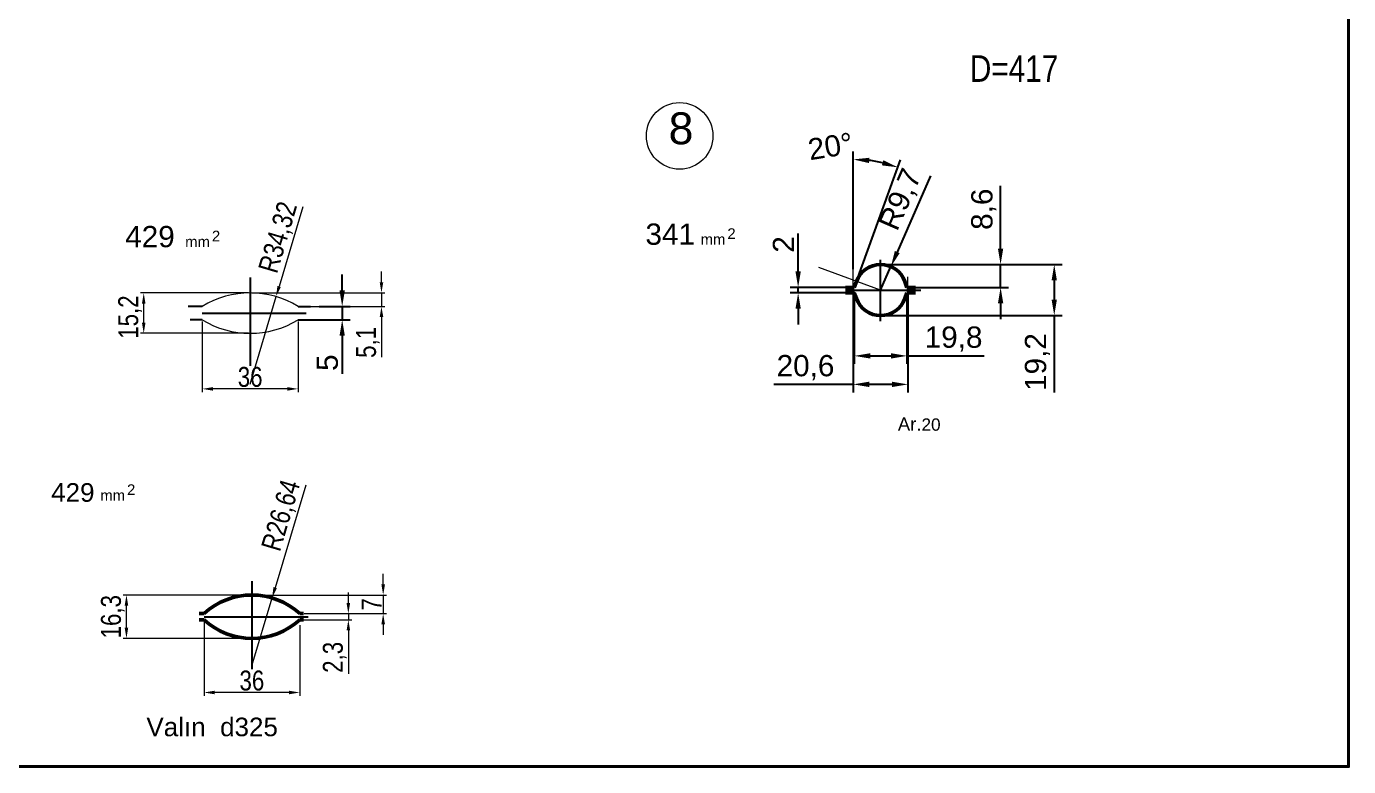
# Model space of a CAD drawing. Header units: millimetres. Extents: x -954 to 34898, y -2134 to 12006.
# Drawn here: x 8919.6 to 9416.9, y 5902.3 to 6180.6 of the extents above; entities that cross this region are included whole.
import ezdxf

# ---------------------------------------------------------------- set-up
doc = ezdxf.new("R2010")
doc.units = ezdxf.units.MM
doc.header["$LTSCALE"] = 3
for name, color, linetype, lineweight in [('Quota', 3, 'Continuous', 40), ('контурная', 7, 'Continuous', 50), ('размерные', 7, 'Continuous', 25), ('тонкая', 7, 'Continuous', 20), ('тонкий', 7, 'Continuous', 20)]:
    doc.layers.add(name, color=color, linetype=linetype, lineweight=lineweight)
doc.layers.add('осевая', color=4, linetype='Continuous')
doc.styles.add('s1v4', font='arial.ttf', dxfattribs={"height": 4})
doc.styles.add('s2v4', font='arial.ttf', dxfattribs={"height": 8})
doc.styles.add('s3v2.5', font='arial.ttf', dxfattribs={"width": 0.8, "height": 7.5})
doc.styles.add('s3v4', font='arial.ttf', dxfattribs={"width": 0.8, "height": 12})
doc.styles.get("Standard").update_dxf_attribs({"font": 'arial.ttf'})
doc.dimstyles.new('s2v4', dxfattribs={"dimtxt": 8, "dimasz": 6, "dimexe": 3, "dimexo": 0, "dimgap": 1.5, "dimtad": 1, "dimtxsty": 'Standard', "dimcen": 2.5, "dimadec": 0, "dimazin": 0, "dimtfac": 1, "dimtmove": 0, "dimatfit": 3, "dimfxl": 1, "dimarcsym": 0})
doc.dimstyles.new('s2v4$0', dxfattribs={"dimtxt": 8, "dimasz": 6, "dimexe": 3, "dimexo": 0, "dimgap": 1.5, "dimtad": 1, "dimtxsty": 'Standard', "dimcen": 2.5, "dimadec": 0, "dimazin": 0, "dimtfac": 1, "dimtmove": 0, "dimatfit": 3, "dimfxl": 1, "dimarcsym": 0})
doc.dimstyles.new('s3v2.5', dxfattribs={"dimtxt": 7.5, "dimasz": 4, "dimexe": 1.25, "dimexo": 0.625, "dimtad": 1, "dimtxsty": 's3v2.5', "dimcen": 1.5, "dimclrd": 6, "dimclre": 256, "dimclrt": 1, "dimadec": 0, "dimazin": 0, "dimtfac": 1, "dimtmove": 0, "dimatfit": 3, "dimfxl": 1, "dimlwd": -1, "dimlwe": -1, "dimarcsym": 0})

# ---------------------------------------------------------------- blocks, each defined once
blk = doc.blocks.new('*D911')
at = {"layer": 'Defpoints', "color": 0, "transparency": 16777216}
for p in [(9247.5, 6091.06), (9253.06, 6082.46), (9286.01, 6082.46)]:
    blk.add_point(p, dxfattribs=at)
at = {"layer": 'тонкий', "color": 0, "lineweight": -2, "transparency": 16777216}
for p, q in [((9286.01, 6097.06), (9286.01, 6120.63)), ((9247.5, 6091.06), (9289.01, 6091.06)), ((9286.01, 6082.46), (9286.01, 6091.06)), ((9253.06, 6082.46), (9289.01, 6082.46)), ((9286.01, 6076.46), (9286.01, 6070.46))]:
    blk.add_line(p, q, dxfattribs=at)
at = {"layer": 'тонкий', "color": 0, "transparency": 16777216}
for points in [[(9285.01, 6097.06), (9287.01, 6097.06), (9286.01, 6091.06)], [(9285.01, 6076.46), (9287.01, 6076.46), (9286.01, 6082.46)]]:
    blk.add_solid(points, dxfattribs=at)
at = {"layer": 'тонкий', "color": 0, "transparency": 16777216, "insert": (9279.7, 6111.85), "char_height": 8, "attachment_point": 5, "rotation": 90}
blk.add_mtext('8,6', dxfattribs=at)
blk = doc.blocks.new('*D912')
at = {"layer": 'Defpoints', "color": 0, "transparency": 16777216}
for p in [(9240.87, 6091.06), (9240.87, 6071.86), (9306.19, 6071.86)]:
    blk.add_point(p, dxfattribs=at)
at = {"layer": 'тонкий', "color": 0, "lineweight": -2, "transparency": 16777216}
for p, q in [((9240.87, 6091.06), (9309.19, 6091.06)), ((9306.19, 6085.06), (9306.19, 6077.86)), ((9240.87, 6071.86), (9309.19, 6071.86)), ((9306.19, 6071.86), (9306.19, 6042.92))]:
    blk.add_line(p, q, dxfattribs=at)
at = {"layer": 'тонкий', "color": 0, "transparency": 16777216}
for points in [[(9305.19, 6085.06), (9307.19, 6085.06), (9306.19, 6091.06)], [(9305.19, 6077.86), (9307.19, 6077.86), (9306.19, 6071.86)]]:
    blk.add_solid(points, dxfattribs=at)
at = {"layer": 'тонкий', "color": 0, "transparency": 16777216, "insert": (9299.89, 6054.39), "char_height": 8, "attachment_point": 5, "rotation": 90}
blk.add_mtext('19,2', dxfattribs=at)
blk = doc.blocks.new('*D914')
at = {"layer": 'Defpoints', "color": 0, "transparency": 16777216}
for p in [(9227.72, 6082.46), (9209.86, 6080.46), (9228.69, 6080.46)]:
    blk.add_point(p, dxfattribs=at)
at = {"layer": 'тонкий', "color": 0, "lineweight": -2, "transparency": 16777216}
for p, q in [((9209.86, 6088.46), (9209.86, 6102.76)), ((9227.72, 6082.46), (9206.86, 6082.46)), ((9209.86, 6080.46), (9209.86, 6082.46)), ((9228.69, 6080.46), (9206.86, 6080.46)), ((9209.86, 6074.46), (9209.86, 6068.46))]:
    blk.add_line(p, q, dxfattribs=at)
at = {"layer": 'тонкий', "color": 0, "transparency": 16777216}
for points in [[(9208.86, 6088.46), (9210.86, 6088.46), (9209.86, 6082.46)], [(9208.86, 6074.46), (9210.86, 6074.46), (9209.86, 6080.46)]]:
    blk.add_solid(points, dxfattribs=at)
at = {"layer": 'тонкий', "color": 0, "transparency": 16777216, "insert": (9204.34, 6098.61), "char_height": 8, "attachment_point": 5, "rotation": 90}
blk.add_mtext('2', dxfattribs=at)
blk = doc.blocks.new('*D915')
at = {"layer": 'Defpoints', "color": 0, "transparency": 16777216}
for p in [(9244.74, 6090.26), (9240.87, 6081.36)]:
    blk.add_point(p, dxfattribs=at)
at = {"layer": 'тонкий', "color": 0, "lineweight": -2, "transparency": 16777216}
for p, q in [((9259.58, 6124.39), (9247.13, 6095.76)), ((9240.87, 6081.36), (9244.74, 6090.26))]:
    blk.add_line(p, q, dxfattribs=at)
at = {"layer": 'тонкий', "color": 0, "transparency": 16777216}
blk.add_solid([(9246.22, 6096.16), (9248.05, 6095.36), (9244.74, 6090.26)], dxfattribs=at)
at = {"layer": 'тонкий', "color": 0, "transparency": 16777216, "insert": (9248.77, 6115.34), "char_height": 8, "attachment_point": 5, "rotation": 66.4971}
blk.add_mtext('R9,7', dxfattribs=at)
blk = doc.blocks.new('*D913')
at = {"layer": 'Defpoints', "color": 0, "transparency": 16777216}
for p in [(9230.59, 6081.46), (9251.16, 6081.46), (9230.59, 6046)]:
    blk.add_point(p, dxfattribs=at)
at = {"layer": 'тонкий', "color": 0, "lineweight": -2, "transparency": 16777216}
for p, q in [((9230.59, 6081.46), (9230.59, 6043)), ((9251.16, 6081.46), (9251.16, 6043)), ((9230.59, 6046), (9200.68, 6046)), ((9245.16, 6046), (9236.59, 6046))]:
    blk.add_line(p, q, dxfattribs=at)
at = {"layer": 'тонкий', "color": 0, "transparency": 16777216}
for points in [[(9236.59, 6047), (9236.59, 6045), (9230.59, 6046)], [(9245.16, 6047), (9245.16, 6045), (9251.16, 6046)]]:
    blk.add_solid(points, dxfattribs=at)
at = {"layer": 'тонкий', "color": 0, "transparency": 16777216, "insert": (9212.63, 6052.3), "char_height": 8, "attachment_point": 5}
blk.add_mtext('20,6', dxfattribs=at)
blk = doc.blocks.new('*D916')
at = {"layer": 'Defpoints', "color": 0, "transparency": 16777216}
for p in [(9241.91, 6129.25), (9230.59, 6089.33), (9230.95, 6082.46), (9231.76, 6084.68), (9230.59, 6081.46)]:
    blk.add_point(p, dxfattribs=at)
at = {"layer": 'тонкий', "color": 0, "lineweight": -2, "transparency": 16777216}
for p, q in [((9230.59, 6089.33), (9230.59, 6133.57)), ((9231.76, 6084.68), (9248.41, 6130.43))]:
    blk.add_line(p, q, dxfattribs=at)
blk.add_arc((9230.59, 6081.46), 49.11, 77.0051, 82.9949, dxfattribs=at)
at = {"layer": 'тонкий', "color": 0, "transparency": 16777216}
for points in [[(9236.51, 6129.2), (9236.64, 6131.2), (9230.59, 6130.57)], [(9241.91, 6130.27), (9241.34, 6128.35), (9247.38, 6127.61)]]:
    blk.add_solid(points, dxfattribs=at)
at = {"layer": 'тонкий', "color": 0, "transparency": 16777216, "insert": (9222, 6135.48), "char_height": 8, "attachment_point": 5, "rotation": 9.0329}
blk.add_mtext('20°', dxfattribs=at)
blk = doc.blocks.new('*D1316')
at = {"layer": 'Defpoints', "color": 0, "transparency": 16777216}
for p in [(9004.39, 5966.79), (9027.98, 5959.79), (9053.78, 5959.79)]:
    blk.add_point(p, dxfattribs=at)
at = {"layer": 'тонкая', "color": 6, "transparency": 16777216}
for p, q in [((9053.78, 5970.79), (9053.78, 5974.79)), ((9053.78, 5966.79), (9053.78, 5959.79)), ((9053.78, 5955.79), (9053.78, 5951.79))]:
    blk.add_line(p, q, dxfattribs=at)
at = {"layer": 'тонкая', "transparency": 16777216}
for p, q in [((9005.01, 5966.79), (9055.03, 5966.79)), ((9028.6, 5959.79), (9055.03, 5959.79))]:
    blk.add_line(p, q, dxfattribs=at)
at = {"layer": 'тонкая', "color": 6, "transparency": 16777216}
for points in [[(9053.11, 5970.79), (9054.45, 5970.79), (9053.78, 5966.79)], [(9053.11, 5955.79), (9054.45, 5955.79), (9053.78, 5959.79)]]:
    blk.add_solid(points, dxfattribs=at)
at = {"layer": 'тонкая', "color": 1, "transparency": 16777216, "insert": (9049.4, 5963.29), "char_height": 7.5, "attachment_point": 5, "rotation": 90, "style": 's3v2.5'}
blk.add_mtext('7', dxfattribs=at)
blk = doc.blocks.new('*D1317')
at = {"layer": 'Defpoints', "color": 0, "transparency": 16777216}
for p in [(8957.21, 5966.79), (9004.39, 5966.79), (9004.39, 5950.49)]:
    blk.add_point(p, dxfattribs=at)
at = {"layer": 'тонкая', "transparency": 16777216}
for p, q in [((9003.76, 5966.79), (8955.96, 5966.79)), ((9003.76, 5950.49), (8955.96, 5950.49))]:
    blk.add_line(p, q, dxfattribs=at)
at = {"layer": 'тонкая', "color": 6, "transparency": 16777216}
blk.add_line((8957.21, 5954.49), (8957.21, 5962.79), dxfattribs=at)
for points in [[(8956.54, 5962.79), (8957.87, 5962.79), (8957.21, 5966.79)], [(8956.54, 5954.49), (8957.87, 5954.49), (8957.21, 5950.49)]]:
    blk.add_solid(points, dxfattribs=at)
at = {"layer": 'тонкая', "color": 1, "transparency": 16777216, "insert": (8952.07, 5958.64), "char_height": 7.5, "attachment_point": 5, "rotation": 90, "style": 's3v2.5'}
blk.add_mtext('16,3', dxfattribs=at)
blk = doc.blocks.new('*D1318')
at = {"layer": 'Defpoints', "color": 0, "transparency": 16777216}
for p in [(8986.39, 5957.39), (9022.39, 5956.14), (8986.39, 5930.14)]:
    blk.add_point(p, dxfattribs=at)
at = {"layer": 'тонкая', "transparency": 16777216}
for p, q in [((8986.39, 5956.77), (8986.39, 5928.89)), ((9022.39, 5955.52), (9022.39, 5928.89))]:
    blk.add_line(p, q, dxfattribs=at)
at = {"layer": 'тонкая', "color": 6, "transparency": 16777216}
blk.add_line((9018.39, 5930.14), (8990.39, 5930.14), dxfattribs=at)
for points in [[(8990.39, 5930.81), (8990.39, 5929.48), (8986.39, 5930.14)], [(9018.39, 5930.81), (9018.39, 5929.48), (9022.39, 5930.14)]]:
    blk.add_solid(points, dxfattribs=at)
at = {"layer": 'тонкая', "color": 1, "transparency": 16777216, "insert": (9004.39, 5934.6), "char_height": 7.5, "attachment_point": 5, "style": 's3v2.5'}
blk.add_mtext('36', dxfattribs=at)
blk = doc.blocks.new('*D1319')
at = {"layer": 'Defpoints', "color": 0, "transparency": 16777216}
for p in [(9012, 5965.73), (9004.39, 5940.2)]:
    blk.add_point(p, dxfattribs=at)
at = {"layer": 'тонкая', "color": 6, "transparency": 16777216}
for p, q in [((9024.66, 6008.15), (9013.15, 5969.56)), ((9004.39, 5940.2), (9012, 5965.73))]:
    blk.add_line(p, q, dxfattribs=at)
blk.add_solid([(9012.51, 5969.76), (9013.78, 5969.37), (9012, 5965.73)], dxfattribs=at)
at = {"layer": 'тонкая', "color": 1, "transparency": 16777216, "insert": (9015.85, 5996.58), "char_height": 7.5, "attachment_point": 5, "rotation": 73.3886, "style": 's3v2.5'}
blk.add_mtext('R26,64', dxfattribs=at)
blk = doc.blocks.new('*D1320')
at = {"layer": 'Defpoints', "color": 0, "transparency": 16777216}
for p in [(9023.39, 5959.79), (9023.21, 5957.49), (9040.68, 5957.49)]:
    blk.add_point(p, dxfattribs=at)
at = {"layer": 'тонкая', "color": 6, "transparency": 16777216}
for p, q in [((9040.68, 5963.79), (9040.68, 5967.79)), ((9040.68, 5959.79), (9040.68, 5957.49)), ((9040.68, 5953.49), (9040.68, 5937.22))]:
    blk.add_line(p, q, dxfattribs=at)
at = {"layer": 'тонкая', "transparency": 16777216}
for p, q in [((9024.01, 5959.79), (9041.93, 5959.79)), ((9023.84, 5957.49), (9041.93, 5957.49))]:
    blk.add_line(p, q, dxfattribs=at)
at = {"layer": 'тонкая', "color": 6, "transparency": 16777216}
for points in [[(9040.01, 5963.79), (9041.34, 5963.79), (9040.68, 5959.79)], [(9040.01, 5953.49), (9041.34, 5953.49), (9040.68, 5957.49)]]:
    blk.add_solid(points, dxfattribs=at)
at = {"layer": 'тонкая', "color": 1, "transparency": 16777216, "insert": (9035.54, 5943.36), "char_height": 7.5, "attachment_point": 5, "rotation": 90, "style": 's3v2.5'}
blk.add_mtext('2,3', dxfattribs=at)
blk = doc.blocks.new('*D1833')
at = {"layer": 'Defpoints', "color": 0, "transparency": 16777216}
for p in [(9003.74, 6080.4), (9021.74, 6075.3), (9053.14, 6075.3)]:
    blk.add_point(p, dxfattribs=at)
at = {"layer": 'тонкая', "color": 6, "transparency": 16777216}
for p, q in [((9053.14, 6084.4), (9053.14, 6088.4)), ((9053.14, 6080.4), (9053.14, 6075.3)), ((9053.14, 6071.3), (9053.14, 6056.29))]:
    blk.add_line(p, q, dxfattribs=at)
at = {"layer": 'тонкая', "transparency": 16777216}
for p, q in [((9004.37, 6080.4), (9054.39, 6080.4)), ((9022.37, 6075.3), (9054.39, 6075.3))]:
    blk.add_line(p, q, dxfattribs=at)
at = {"layer": 'тонкая', "color": 6, "transparency": 16777216}
for points in [[(9052.47, 6084.4), (9053.81, 6084.4), (9053.14, 6080.4)], [(9052.47, 6071.3), (9053.81, 6071.3), (9053.14, 6075.3)]]:
    blk.add_solid(points, dxfattribs=at)
at = {"layer": 'тонкая', "color": 1, "transparency": 16777216, "insert": (9048.01, 6061.79), "char_height": 7.5, "attachment_point": 5, "rotation": 90, "style": 's3v2.5'}
blk.add_mtext('5,1', dxfattribs=at)
blk = doc.blocks.new('*D1834')
at = {"layer": 'Defpoints', "color": 0, "transparency": 16777216}
for p in [(8963.71, 6080.4), (9003.74, 6080.4), (9003.74, 6065.2)]:
    blk.add_point(p, dxfattribs=at)
at = {"layer": 'тонкая', "transparency": 16777216}
for p, q in [((9003.12, 6080.4), (8962.46, 6080.4)), ((9003.12, 6065.2), (8962.46, 6065.2))]:
    blk.add_line(p, q, dxfattribs=at)
at = {"layer": 'тонкая', "color": 6, "transparency": 16777216}
blk.add_line((8963.71, 6069.2), (8963.71, 6076.4), dxfattribs=at)
for points in [[(8963.04, 6076.4), (8964.37, 6076.4), (8963.71, 6080.4)], [(8963.04, 6069.2), (8964.37, 6069.2), (8963.71, 6065.2)]]:
    blk.add_solid(points, dxfattribs=at)
at = {"layer": 'тонкая', "color": 1, "transparency": 16777216, "insert": (8958.57, 6071.3), "char_height": 7.5, "attachment_point": 5, "rotation": 90, "style": 's3v2.5'}
blk.add_mtext('15,2', dxfattribs=at)
blk = doc.blocks.new('*D1835')
at = {"layer": 'Defpoints', "color": 0, "transparency": 16777216}
for p in [(8985.74, 6070.3), (9021.74, 6070.3), (8985.74, 6044.3)]:
    blk.add_point(p, dxfattribs=at)
at = {"layer": 'тонкая', "transparency": 16777216}
for p, q in [((8985.74, 6069.68), (8985.74, 6043.05)), ((9021.74, 6069.68), (9021.74, 6043.05))]:
    blk.add_line(p, q, dxfattribs=at)
at = {"layer": 'тонкая', "color": 6, "transparency": 16777216}
blk.add_line((9017.74, 6044.3), (8989.74, 6044.3), dxfattribs=at)
for points in [[(8989.74, 6044.97), (8989.74, 6043.63), (8985.74, 6044.3)], [(9017.74, 6044.97), (9017.74, 6043.63), (9021.74, 6044.3)]]:
    blk.add_solid(points, dxfattribs=at)
at = {"layer": 'тонкая', "color": 1, "transparency": 16777216, "insert": (9003.74, 6048.76), "char_height": 7.5, "attachment_point": 5, "style": 's3v2.5'}
blk.add_mtext('36', dxfattribs=at)
blk = doc.blocks.new('*D1836')
at = {"layer": 'Defpoints', "color": 0, "transparency": 16777216}
for p in [(9013.5, 6078.98), (9003.74, 6046.08)]:
    blk.add_point(p, dxfattribs=at)
at = {"layer": 'тонкая', "color": 6, "transparency": 16777216}
for p, q in [((9023.5, 6112.71), (9014.64, 6082.82)), ((9003.74, 6046.08), (9013.5, 6078.98))]:
    blk.add_line(p, q, dxfattribs=at)
blk.add_solid([(9014, 6083.01), (9015.28, 6082.63), (9013.5, 6078.98)], dxfattribs=at)
at = {"layer": 'тонкая', "color": 1, "transparency": 16777216, "insert": (9014.72, 6101.14), "char_height": 7.5, "attachment_point": 5, "rotation": 73.4845, "style": 's3v2.5'}
blk.add_mtext('R34,32', dxfattribs=at)
blk = doc.blocks.new('*D1837')
at = {"layer": 'Defpoints', "color": 0, "transparency": 16777216}
for p in [(9029.64, 6075.3), (9028.39, 6070.3), (9038.36, 6070.3)]:
    blk.add_point(p, dxfattribs=at)
at = {"layer": 'размерные', "color": 0, "lineweight": -2, "transparency": 16777216}
for p, q in [((9038.36, 6081.3), (9038.36, 6087.3)), ((9029.64, 6075.3), (9041.36, 6075.3)), ((9038.36, 6075.3), (9038.36, 6070.3)), ((9028.39, 6070.3), (9041.36, 6070.3)), ((9038.36, 6064.3), (9038.36, 6050))]:
    blk.add_line(p, q, dxfattribs=at)
at = {"layer": 'размерные', "color": 0, "transparency": 16777216}
for points in [[(9037.36, 6081.3), (9039.36, 6081.3), (9038.36, 6075.3)], [(9037.36, 6064.3), (9039.36, 6064.3), (9038.36, 6070.3)]]:
    blk.add_solid(points, dxfattribs=at)
at = {"layer": 'размерные', "color": 0, "transparency": 16777216, "insert": (9032.79, 6054.15), "char_height": 8, "attachment_point": 5, "rotation": 90}
blk.add_mtext('5', dxfattribs=at)
blk = doc.blocks.new('*D2552')
at = {"layer": 'Defpoints', "color": 0, "transparency": 16777216}
for p in [(9230.95, 6080.46), (9250.79, 6080.46), (9250.79, 6056.71)]:
    blk.add_point(p, dxfattribs=at)
at = {"layer": 'тонкий', "color": 0, "lineweight": -2, "transparency": 16777216}
for p, q in [((9230.95, 6080.46), (9230.95, 6053.71)), ((9250.79, 6080.46), (9250.79, 6053.71)), ((9236.95, 6056.71), (9244.79, 6056.71)), ((9250.79, 6056.71), (9279.84, 6056.71))]:
    blk.add_line(p, q, dxfattribs=at)
at = {"layer": 'тонкий', "color": 0, "transparency": 16777216}
for points in [[(9236.95, 6057.71), (9236.95, 6055.71), (9230.95, 6056.71)], [(9244.79, 6057.71), (9244.79, 6055.71), (9250.79, 6056.71)]]:
    blk.add_solid(points, dxfattribs=at)
at = {"layer": 'тонкий', "color": 0, "transparency": 16777216, "insert": (9268.32, 6063.02), "char_height": 8, "attachment_point": 5}
blk.add_mtext('19,8', dxfattribs=at)

msp = doc.modelspace()

# ---------------------------------------------------------------- linework, layer by layer
at = {"layer": 'Quota'}
msp.add_lwpolyline([(8392.511, 6458.848), (9416.887, 6458.848), (9416.887, 5902.304), (8392.511, 5902.304)], close=True, dxfattribs=at)
at = {"layer": 'контурная'}
for p, q in [((9227.724, 6082.464), (9230.95, 6082.464)), ((9230.95, 6082.464), (9231.758, 6084.681)), ((9250.795, 6082.464), (9249.988, 6084.681)), ((9254.021, 6082.464), (9250.795, 6082.464)), ((9227.724, 6080.464), (9230.95, 6080.464)), ((9230.95, 6080.464), (9231.758, 6078.246)), ((9250.795, 6080.464), (9249.988, 6078.246)), ((9254.021, 6080.464), (9250.795, 6080.464)), ((8986.386, 5959.794), (8984.608, 5959.794)), ((9022.386, 5959.794), (9023.832, 5959.794)), ((8986.386, 5957.494), (8984.518, 5957.494)), ((9022.386, 5957.494), (9023.837, 5957.494))]:
    msp.add_line(p, q, dxfattribs=at)
for centre, radius, start, end in [((9240.873, 6081.364), 9.7, 20, 160), ((9240.873, 6081.564), 9.7, 200, 340), ((9004.386, 5940.15), 26.643, 47.50011, 132.49989), ((9004.386, 5977.138), 26.643, 227.50011, 312.49989)]:
    msp.add_arc(centre, radius, start, end, dxfattribs=at)
at = {"layer": 'осевая'}
for p, q in [((9240.873, 6069.726), (9240.873, 6092.87)), ((9003.745, 6086.147), (9003.745, 6053.017)), ((9227.708, 6081.464), (9255.953, 6081.464)), ((8985.745, 6072.801), (9024.861, 6072.801)), ((9004.386, 5971.99), (9004.386, 5938.861)), ((8986.386, 5958.644), (9025.501, 5958.644))]:
    msp.add_line(p, q, dxfattribs=at)
at = {"layer": 'размерные'}
for p, q in [((8985.745, 6075.301), (8980.377, 6075.301)), ((9021.745, 6075.301), (9026.483, 6075.301)), ((8985.745, 6070.301), (8981.122, 6070.301)), ((9021.745, 6070.301), (9028.385, 6070.301))]:
    msp.add_line(p, q, dxfattribs=at)
at = {"layer": 'тонкая'}
for p, q in [((9240.873, 6081.464), (9217.581, 6089.941)), ((9230.586, 6081.464), (9230.586, 6089.326)), ((9230.586, 6081.464), (9230.914, 6082.364)), ((9251.159, 6081.464), (9250.831, 6082.364)), ((9251.159, 6081.464), (9251.159, 6086.434)), ((9230.586, 6081.464), (9230.914, 6080.564)), ((9251.159, 6081.464), (9250.831, 6080.564)), ((9021.745, 6075.301), (9031.222, 6075.301))]:
    msp.add_line(p, q, dxfattribs=at)
msp.add_circle((9165.296, 6139.429), 12.532, dxfattribs=at)
for centre, start, end in [((9003.745, 6046.085), 58.36281, 121.63719), ((9003.745, 6099.517), 238.36281, 301.63719)]:
    msp.add_arc(centre, 34.316, start, end, dxfattribs=at)

# ---------------------------------------------------------------- texts
at = {"insert": (9247.353, 6033.578), "char_height": 4.99859, "width": 15.7678, "attachment_point": 1}
msp.add_mtext('Ar.{\\H0.9217x;20}', dxfattribs=at)
at = {"layer": 'тонкая', "style": 's3v4', "width": 0.8}
msp.add_text('D=417', height=10, dxfattribs=at).set_placement((9274.45, 6159.751))
at = {"layer": 'тонкая'}
for s, height, style, p in [('429', 8, 's2v4', (8956.738, 6097.569)), ('2', 4, 's1v4', (8989.364, 6099.776)), ('341', 8, 's2v4', (9152.422, 6098.476)), ('2', 4, 's1v4', (9183.24, 6100.683)), ('mm', 4, 's1v4', (8979.294, 6097.631)), ('mm', 4, 's1v4', (9173.17, 6098.539)), ('429', 7, 's2v4', (8928.893, 6001.859)), ('2', 4, 's1v4', (8957.435, 6004.423)), ('mm', 4, 's1v4', (8947.365, 6002.279)), ('Valın  d325', 7, 's2v4', (8964.715, 5913.701))]:
    msp.add_text(s, height=height, dxfattribs=dict(at, style=style)).set_placement(p)
at = {"layer": 'тонкий', "style": 's1v4'}
msp.add_text('8', height=12, dxfattribs=at).set_placement((9161.133, 6136.279))

# ---------------------------------------------------------------- dimensions: what is measured, and where the dimension line sits
at = {"layer": 'размерные'}
dim = msp.add_linear_dim(base=(9038.359, 6070.301), p1=(9029.643, 6075.301), p2=(9028.385, 6070.301), angle=90, dimstyle='s2v4$0', dxfattribs=at)
dim.commit()
dim.dimension.update_dxf_attribs({"geometry": '*D1837', "text_midpoint": (9032.791, 6054.149)})
at = {"layer": 'тонкая'}
dim = msp.add_radius_dim(center=(9003.745, 6046.085), mpoint=(9013.5, 6078.985), dimstyle='s3v2.5', dxfattribs=at)
dim.commit()
dim.dimension.update_dxf_attribs({"geometry": '*D1836', "text_midpoint": (9014.717, 6101.142)})
for base, p1, p2, picture, middle in [((9053.139, 6075.301), (9003.745, 6080.4), (9021.745, 6075.301), '*D1833', (9048.007, 6061.793)), ((9053.78, 5959.794), (9004.386, 5966.794), (9027.979, 5959.794), '*D1316', (9049.405, 5963.294)), ((8957.206, 5966.794), (9004.386, 5950.494), (9004.386, 5966.794), '*D1317', (8952.074, 5958.644)), ((9040.676, 5957.494), (9023.386, 5959.794), (9023.212, 5957.494), '*D1320', (9035.544, 5943.356))]:
    dim = msp.add_linear_dim(base=base, p1=p1, p2=p2, angle=90, dimstyle='s3v2.5', dxfattribs=at)
    dim.commit()
    dim.dimension.update_dxf_attribs({"geometry": picture, "text_midpoint": middle})
dim = msp.add_linear_dim(base=(8963.705, 6080.4), p1=(9003.745, 6065.201), p2=(9003.745, 6080.4), angle=90, dimstyle='s3v2.5', dxfattribs=at)
dim.commit()
dim.dimension.update_dxf_attribs({"geometry": '*D1834', "text_midpoint": (8963.705, 6071.301), "dimtype": 160})
for base, p1, p2, picture, middle in [((8985.745, 6044.302), (9021.745, 6070.301), (8985.745, 6070.301), '*D1835', (9003.745, 6048.758)), ((8986.386, 5930.145), (9022.386, 5956.144), (8986.386, 5957.394), '*D1318', (9004.386, 5934.602))]:
    dim = msp.add_linear_dim(base=base, p1=p1, p2=p2, dimstyle='s3v2.5', dxfattribs=at)
    dim.commit()
    dim.dimension.update_dxf_attribs({"geometry": picture, "text_midpoint": middle})
dim = msp.add_radius_dim(center=(9004.386, 5940.2), mpoint=(9012.002, 5965.732), dimstyle='s3v2.5', dxfattribs=at)
dim.commit()
dim.dimension.update_dxf_attribs({"geometry": '*D1319', "text_midpoint": (9020.766, 5995.109), "dimtype": 164})
at = {"layer": 'тонкий'}
dim = msp.add_angular_dim_2l(base=(9241.911, 6129.245), line1=((9230.586, 6081.464), (9230.586, 6089.326)), line2=((9230.95, 6082.464), (9231.758, 6084.681)), dimstyle='s2v4', override={"dimdec": 1}, dxfattribs=at)
dim.commit()
dim.dimension.update_dxf_attribs({"geometry": '*D916', "text_midpoint": (9222.877, 6129.96), "dimtype": 162})
dim = msp.add_radius_dim(center=(9240.873, 6081.364), mpoint=(9244.741, 6090.259), dimstyle='s2v4', override={"dimdec": 1}, dxfattribs=at)
dim.commit()
dim.dimension.update_dxf_attribs({"geometry": '*D915', "text_midpoint": (9248.771, 6115.343)})
for base, p1, p2, picture, middle in [((9286.012, 6082.464), (9247.504, 6091.064), (9253.056, 6082.464), '*D911', (9286.012, 6111.849)), ((9209.86, 6080.464), (9227.724, 6082.464), (9228.689, 6080.464), '*D914', (9209.86, 6098.613)), ((9306.193, 6071.864), (9240.873, 6091.064), (9240.873, 6071.864), '*D912', (9306.193, 6054.391))]:
    dim = msp.add_linear_dim(base=base, p1=p1, p2=p2, angle=90, dimstyle='s2v4', override={"dimdec": 1}, dxfattribs=at)
    dim.commit()
    dim.dimension.update_dxf_attribs({"geometry": picture, "text_midpoint": middle, "dimtype": 160})
dim = msp.add_linear_dim(base=(9230.586, 6045.997), p1=(9251.159, 6081.464), p2=(9230.586, 6081.464), dimstyle='s2v4', override={"dimdec": 1}, dxfattribs=at)
dim.commit()
dim.dimension.update_dxf_attribs({"geometry": '*D913', "text_midpoint": (9212.631, 6045.997), "dimtype": 160})
dim = msp.add_linear_dim(base=(9250.795, 6056.712), p1=(9230.95, 6080.464), p2=(9250.795, 6080.464), dimstyle='s2v4$0', override={"dimdec": 1}, dxfattribs=at)
dim.commit()
dim.dimension.update_dxf_attribs({"geometry": '*D2552', "text_midpoint": (9268.317, 6063.02)})

doc.saveas('drawing.dxf')
